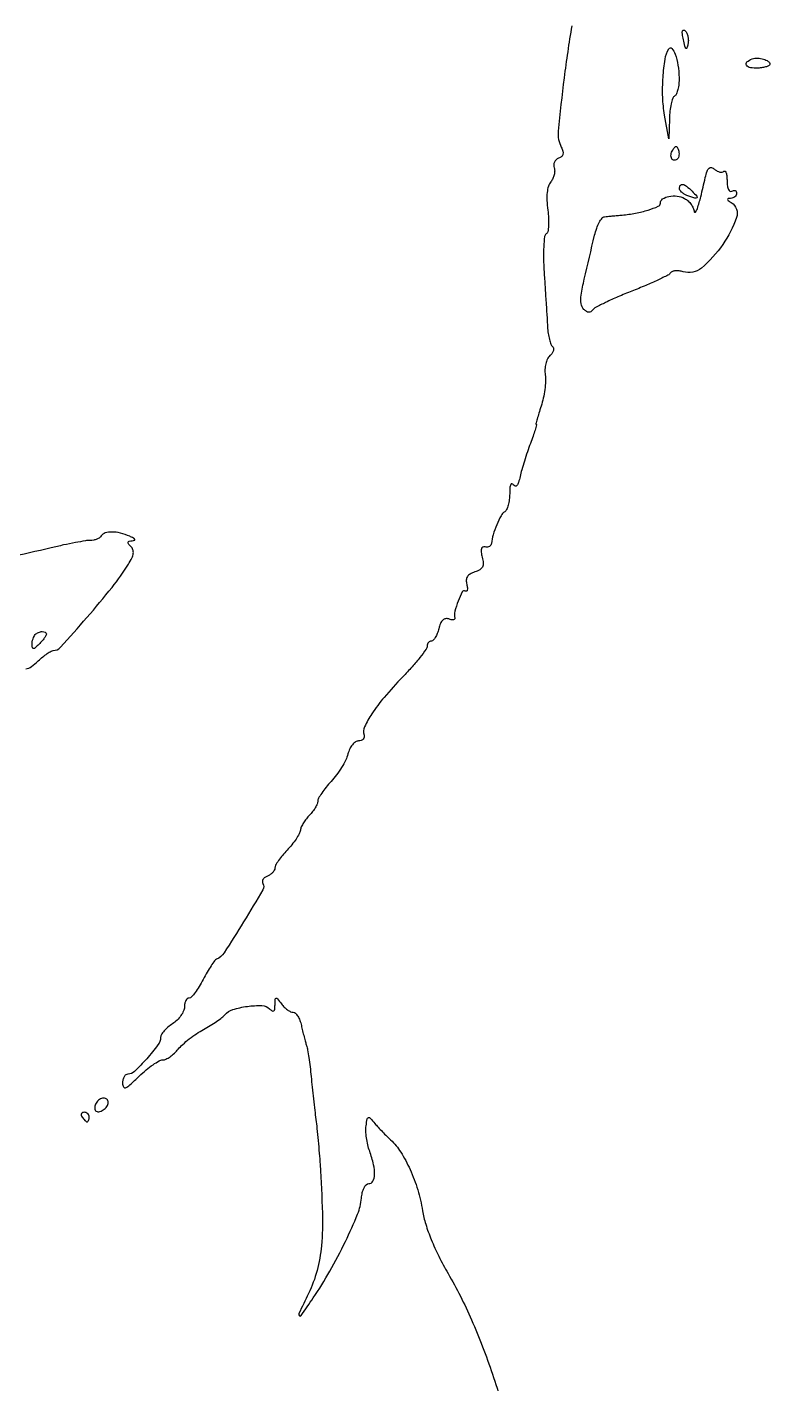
# Model space of a CAD drawing. Extents: x 0 to 1280, y 0 to 1706.
# Drawn here: x 716 to 872, y 832.9 to 1118 of the extents above; entities that cross this region are included whole.
import ezdxf

# ---------------------------------------------------------------- set-up
doc = ezdxf.new("R2010")
doc.units = 0

msp = doc.modelspace()

# ---------------------------------------------------------------- linework, layer by layer
for points in [[(830.371707, 1118.234131, 0.009902), (828.778687, 1107.311284, 0.007326), (827.537815, 1096.113855, 0.143161), (828.182958, 1092.735163, -0.047927), (828.519022, 1091.887086, -0.131718), (828.531514, 1091.248923, -0.160257), (828.229362, 1090.767162, -0.081784), (827.606266, 1090.402405, 0.095581), (827.083192, 1090.076652, 0.097065), (826.72222, 1089.581254, 0.098716), (826.578796, 1088.993595, 0.102606), (826.675018, 1088.404506, -0.094326), (826.793549, 1087.746826, -0.055988), (826.696581, 1086.953607, -0.053308), (826.413615, 1086.153717, -0.061626), (825.977862, 1085.473326, 0.098947), (825.477203, 1084.546929, 0.047902), (825.205144, 1083.221769, 0.03857), (825.155375, 1081.544099, 0.022196), (825.340893, 1079.529569, -0.020882), (825.506087, 1077.785935, -0.029301), (825.496889, 1076.222642, -0.029157), (825.344895, 1074.990787, -0.212139), (825.016864, 1074.510423, 0.232231), (824.666047, 1073.951915, 0.013053), (824.501219, 1071.85308, 0.017722), (824.457221, 1069.238573, 0.011493), (824.582989, 1066.216914, -0.000198), (824.789387, 1063.005758, -0.000188), (824.996844, 1059.738719, -0.000186), (825.17814, 1056.849469, -0.000665), (825.291031, 1055, 0.021308), (825.433178, 1053.61457, 0.026565), (825.68761, 1052.346187, 0.0265), (826.006027, 1051.33149, 0.146716), (826.347641, 1050.880637, -0.19272), (826.559676, 1050.541682, -0.11472), (826.535439, 1050.059422, -0.082768), (826.269653, 1049.500402, -0.052664), (825.796648, 1048.954754, 0.094262), (825.280976, 1048.249673, 0.050755), (824.918495, 1047.231689, 0.04733), (824.746569, 1046.06304, 0.049342), (824.801441, 1044.89951, -0.04771), (824.868182, 1043.575891, -0.021246), (824.715504, 1041.834515, -0.020801), (824.396215, 1039.991439, -0.026417), (823.942374, 1038.325393, 0.005573), (823.47626, 1036.858303, 0.009556), (823.124761, 1035.623709, 0.003829), (822.860474, 1034.591255, 0.487298), (822.931874, 1034.5, -0.502087), (822.999374, 1034.40937, -0.003373), (822.667248, 1033.325, -0.008895), (822.236948, 1032.03408, -0.005176), (821.67716, 1030.5, 0.008397), (821.052373, 1028.752925, 0.006288), (820.420955, 1026.80907, 0.00636), (819.872614, 1024.963328, 0.014441), (819.516519, 1023.552155, -0.021519), (819.187655, 1022.322515, -0.097295), (818.834314, 1021.673173, -0.29825), (818.468356, 1021.560461, -0.18618), (818.097959, 1021.8415, 0.236791), (817.801556, 1022.024126, 0.329608), (817.545556, 1021.867313, 0.077316), (817.378995, 1021.15622, 0.018942), (817.333333, 1019.951367, -0.030451), (817.257398, 1018.705663, -0.036041), (817.030217, 1017.548227, -0.03894), (816.699511, 1016.624243, -0.145725), (816.301448, 1016.162023, 0.127481), (815.524593, 1015.32272, 0.023903), (814.614851, 1013.417011, 0.026633), (813.854085, 1011.295658, 0.049228), (813.503702, 1009.5, -0.128001), (813.372333, 1009.138933, -0.114115), (813.07694, 1008.869223, -0.100619), (812.658937, 1008.734324, -0.079743), (812.183754, 1008.75693, 0.167654), (811.699127, 1008.695773, 0.211335), (811.412016, 1008.352473, 0.103124), (811.360824, 1007.666069, 0.028714), (811.563953, 1006.601215, -0.043779), (811.761497, 1005.364557, -0.135679), (811.596081, 1004.543526, -0.146078), (811.042943, 1003.959952, -0.053734), (809.993323, 1003.497881, 0.055011), (809.034999, 1003.073086, 0.117982), (808.453581, 1002.518223, 0.131481), (808.222704, 1001.803439, 0.076836), (808.31532, 1000.902216, -0.031243), (808.452181, 1000.203076, -0.085634), (808.432127, 999.702077, -0.221419), (808.267059, 999.483431, -0.266529), (808.013415, 999.491709, 0.435388), (807.380271, 999.318049, 0.028864), (806.512772, 997.396744, 0.032577), (805.843132, 995.241673, 0.11195), (805.823966, 993.785988, -0.258138), (805.756497, 993.564304, -0.16338), (805.506544, 993.444729, -0.084173), (805.074221, 993.464472, -0.038224), (804.529876, 993.626909, 0.137621), (803.863089, 993.689022, 0.148614), (803.283904, 993.390645, 0.099289), (802.8052, 992.694052, 0.039584), (802.433464, 991.590921, -0.030425), (802.119225, 990.598796, -0.042337), (801.712298, 989.761083, -0.049063), (801.278656, 989.172363, -0.212591), (800.891592, 989, 0.120822), (800.551537, 988.916611, 0.100723), (800.261905, 988.68157, 0.091687), (800.067366, 988.330029, 0.08082), (800, 987.915982, -0.159962), (799.785344, 987.262191, -0.009251), (798.488182, 985.566347, -0.013309), (796.825082, 983.584181, -0.009341), (794.853387, 981.439463, 0.013328), (790.983531, 977.162057, 0.030526), (788.361767, 973.69699, 0.038969), (786.844343, 970.976522, 0.190415), (786.750023, 969.24993, -0.124398), (786.785404, 968.774135, -0.143334), (786.58477, 968.367167, -0.124873), (786.168294, 968.094557, -0.082969), (785.602385, 968, 0.149817), (784.949017, 967.799733, 0.071898), (784.294084, 967.203647, 0.060917), (783.731597, 966.320597, 0.049937), (783.352232, 965.26727, -0.052469), (782.890854, 964.00624, -0.023262), (782.036948, 962.450956, -0.022718), (780.971034, 960.87283, -0.028421), (779.837808, 959.51727, 0.017857), (778.754499, 958.275664, 0.021952), (777.838783, 957.040118, 0.021061), (777.17115, 955.955556, 0.127117), (777.004627, 955.321429, -0.1002), (776.88695, 954.751626, -0.033139), (776.498461, 953.986164, -0.031462), (775.943523, 953.172926, -0.030933), (775.288007, 952.430864, 0.032354), (774.616742, 951.666614, 0.02813), (774.015061, 950.786731, 0.029152), (773.561337, 949.92627, 0.070425), (773.358652, 949.237892, -0.088575), (773.109959, 948.493469, -0.022722), (772.450013, 947.403768, -0.022415), (771.570587, 946.209696, -0.021093), (770.570645, 945.073738, 0.018638), (769.586444, 943.966663, 0.022796), (768.755127, 942.859059, 0.022105), (768.151426, 941.88333, 0.128161), (768, 941.30227, -0.122912), (767.885015, 940.841583, -0.064547), (767.540757, 940.357435, -0.05818), (767.034492, 939.924446, -0.056286), (766.436618, 939.614052, 0.06715), (765.883934, 939.311756, 0.097765), (765.509939, 938.903217, 0.123094), (765.370913, 938.456025, 0.153702), (765.477355, 938.03664, -0.278528), (765.490648, 936.744504, -0.004156), (761.431542, 929.992977, -0.006017), (757.34752, 923.502769, -0.149731), (755.750184, 922.157755, 0.134332), (755.336013, 921.829852, 0.012993), (754.596985, 920.768141, 0.015766), (753.77513, 919.42938, 0.011825), (752.95294, 917.907755, -0.018558), (752.117923, 916.410927, -0.026118), (751.257189, 915.147903, -0.024614), (750.471395, 914.214285, -0.208428), (749.979676, 914, 0.185057), (749.605674, 913.856668, 0.09013), (749.28778, 913.446284, 0.069982), (749.072311, 912.836323, 0.049999), (749, 912.11501, -0.105511), (748.82066, 911.274608, -0.049205), (748.265625, 910.302555, -0.045714), (747.456392, 909.358231, -0.047756), (746.5, 908.591957, 0.031338), (745.542002, 907.874665, 0.036221), (744.729683, 907.074659, 0.039125), (744.156906, 906.309225, 0.138676), (743.984027, 905.726947, -0.159886), (743.437321, 904.131397, -0.019816), (741.077351, 901.253411, -0.018463), (738.500562, 898.560524, -0.195044), (737.118312, 898, 0.167441), (736.69168, 897.853008, 0.095036), (736.328504, 897.43699, 0.07584), (736.082975, 896.816492, 0.05641), (736, 896.083371, 0.125007), (736.194037, 895.319397, 0.386818), (736.65456, 895.158994, 0.084347), (737.563183, 895.743079, 0.007786), (739.518192, 897.583371, -0.018429), (740.968491, 898.891494, -0.022697), (742.416875, 899.996365, -0.021912), (743.6917, 900.799991, -0.130392), (744.445611, 901, 0.113531), (745.113838, 901.15371, 0.038313), (745.981971, 901.660938, 0.035789), (746.887989, 902.388986, 0.034091), (747.696856, 903.25, -0.038281), (748.648816, 904.246488, -0.017868), (750.020195, 905.392211, -0.017584), (751.551929, 906.497545, -0.023505), (753.019436, 907.383059, 0.01315), (754.425258, 908.192133, 0.01358), (755.771334, 909.065753, 0.013404), (756.894308, 909.883919, 0.055056), (757.5, 910.467085, -0.145557), (759.161371, 911.573151, -0.041459), (762.222122, 912.242883, -0.04037), (765.294939, 912.402353, -0.191426), (766.882017, 911.717983, 0.050355), (767.419695, 911.278922, 0.31223), (767.757112, 911.286053, 0.208133), (767.968275, 911.643183, 0.026823), (768.031803, 912.55, -0.010179), (768.076164, 913.759371, -0.355929), (768.254742, 913.954587, -0.265789), (768.536877, 913.843994, -0.007087), (769.392046, 912.75, 0.036951), (769.98313, 912.080368, 0.038354), (770.659463, 911.514063, 0.041334), (771.318325, 911.121095, 0.114287), (771.841191, 911, -0.195938), (772.313957, 910.807338, -0.059336), (772.809695, 910.192188, -0.049425), (773.251496, 909.302734, -0.03665), (773.564471, 908.25, 0.004993), (773.831466, 907.087165, 0.004268), (774.135474, 905.867188, 0.004302), (774.430879, 904.762762, 0.012212), (774.662141, 904, -0.036318), (774.882036, 903.12497, -0.006597), (775.149496, 901.471875, -0.007073), (775.410198, 899.524248, -0.006361), (775.625981, 897.5, 0.002403), (775.8435, 895.293883, 0.00165), (776.110486, 892.79375, 0.001663), (776.383491, 890.388298, 0.003382), (776.617124, 888.5, -0.006326), (776.843305, 886.579177, -0.002869), (777.093132, 884.059375, -0.00284), (777.32633, 881.398156, -0.003889), (777.503992, 879, -0.009344), (777.988634, 868.800774, -0.029555), (777.781537, 861.96773, -0.042599), (776.857684, 856.728445, -0.047634), (775.077121, 851.923486, 0.001854), (773.063294, 847.715575, 0.325624), (773.150389, 847.255106, 0.458902), (773.52528, 847.295069, 0.002066), (776.05997, 851, 0.019893), (779.548386, 856.612764, 0.016387), (782.826394, 862.855217, 0.014865), (785.397486, 868.596584, 0.078979), (786.19175, 871.933419, -0.038741), (786.375334, 873.120045, -0.057435), (786.731523, 874.109072, -0.074236), (787.19768, 874.777997, -0.206349), (787.712708, 875, 0.272618), (788.579847, 875.510756, 0.119383), (788.947017, 876.844944, 0.064895), (788.734908, 878.98709, 0.026788), (787.922724, 881.791829, -0.027718), (787.534203, 883.142911, -0.021535), (787.258036, 884.647557, -0.021988), (787.12259, 886.076729, -0.048128), (787.172724, 887.173922, -0.011535), (787.40984, 888.598702, -0.287973), (787.668566, 888.87712, -0.280489), (788.037443, 888.768786, -0.011092), (789, 887.6625, 0.011084), (789.706295, 886.850715, 0.00624), (790.597292, 885.895571, 0.006224), (791.521114, 884.953453, 0.010126), (792.331208, 884.17963, -0.06708), (794.449083, 881.637399, -0.034352), (796.413173, 877.97235, -0.032333), (798.01206, 873.706827, -0.033174), (799.031415, 869.306976, 0.0351), (799.697511, 866.481388, 0.021132), (800.859136, 863.238218, 0.019295), (802.439731, 859.743807, 0.01597), (804.381519, 856.149381, -0.029249), (809.311808, 846.413575, -0.020798), (813.721374, 835.000317, -0.020564), (817.229866, 823.068134, -0.0258)], [(715.678227, 983.143259, 0.107844), (716.845411, 983.629618, 0.036145), (718.287695, 984.80055, -0.015439), (719.241585, 985.642783, -0.01981), (720.171572, 986.353912, -0.018029), (720.978819, 986.879513, -0.136105), (721.413241, 987, 0.211819), (722.939622, 987.677008, 0.004523), (728.521294, 993.9542, 0.011035), (733.79421, 1000.269337, 0.028436), (737.230195, 1005.115243, 0.026062), (737.963502, 1006.433005, 0.080661), (738.258353, 1007.404318, 0.122236), (738.173052, 1008.180072, 0.108577), (737.734757, 1008.865243, -0.031191), (737.238877, 1009.427176, -0.233232), (737.169452, 1009.765485, -0.281723), (737.395823, 1009.983116, -0.042042), (738.05, 1010.070285, 0.071975), (738.509741, 1010.159721, 0.473582), (738.579675, 1010.351083, 0.140537), (738.287406, 1010.627399, 0.018063), (737.5, 1011, 0.039542), (735.546177, 1011.662287, 0.059344), (733.762705, 1011.894045, 0.076247), (732.359307, 1011.694094, 0.182874), (731.539327, 1011.063632, -0.107408), (731.192895, 1010.704623, -0.051028), (730.622336, 1010.402298, -0.047274), (729.935111, 1010.19661, -0.049112), (729.23031, 1010.12718, 0.04081), (728.201568, 1010.043023, 0.005715), (726.098904, 1009.67206, 0.006498), (723.615501, 1009.171095, 0.005479), (721, 1008.577952, -0.003652), (711.93476, 1006.487292, -0.007889)]]:
    msp.add_lwpolyline(points, format="xyb")
for points in [[(854.794107, 1114.35622, -0.033951), (854.576195, 1113.589027, -0.550064), (854.360049, 1113.540605, -0.138278), (854.129397, 1113.952391, -0.00866), (853.824504, 1115.325823, -0.016428), (853.622686, 1116.513799, -0.086287), (853.646908, 1117.173042, -0.373673), (853.869057, 1117.34077, -0.181167), (854.217958, 1117.182042, -0.095372), (854.560845, 1116.675678, -0.051027), (854.787163, 1115.951996, -0.048216), (854.872744, 1115.13816, -0.054376)], [(852.929715, 1107.309017, -0.029403), (852.883116, 1106.042126, -0.035978), (852.685604, 1104.873838, -0.038911), (852.38146, 1103.947323, -0.156831), (852, 1103.5, 0.170443), (851.604554, 1103.010568, 0.028406), (851.259199, 1101.832412, 0.028343), (851.000612, 1100.340994, 0.021741), (850.882381, 1098.690983), (850.764762, 1094.5), (849.883302, 1099.5, -0.034797), (849.490081, 1103.233615, -0.025054), (849.551829, 1107.425069, -0.024082), (849.983135, 1111.226249, -0.094504), (850.787856, 1113.433624, -0.51006), (851.423216, 1113.490599, -0.095409), (852.121753, 1112.289213, -0.04619), (852.697049, 1109.979459, -0.032454)], [(871.999294, 1110.143011, -0.279872), (871.84223, 1109.885029, -0.043297), (871.264627, 1109.646522, -0.037696), (870.457028, 1109.457681, -0.024182), (869.499294, 1109.355787, -0.054761), (867.897422, 1109.438799, -0.21085), (867.081083, 1109.969914, -0.377097), (867.179577, 1110.65479, -0.093048), (868.25, 1111.269359, -0.090055), (869.398745, 1111.45003, -0.067154), (870.668148, 1111.248127, -0.076663), (871.667182, 1110.771849, -0.24843)], [(852.604167, 1090.270833, -0.198339), (851.941134, 1089.995338, -0.274516), (851.399603, 1090.315272, -0.160291), (851.239822, 1091.176395, -0.105175), (851.582949, 1092.134215, -0.024362), (852.012891, 1092.759582, -0.233206), (852.294341, 1092.899578, -0.286646), (852.536207, 1092.749629, -0.033951), (852.787251, 1092.138246, -0.052621), (852.903448, 1091.610215, -0.052345), (852.907167, 1091.068604, -0.057227), (852.805016, 1090.594136, -0.115259)], [(862.342009, 1087.675343, -0.402527), (862.589739, 1087.680306, -0.130069), (862.806715, 1087.339379, -0.054296), (862.95431, 1086.609793, -0.022784), (863, 1085.60765, 0.032674), (863.067777, 1084.571593, 0.078249), (863.285034, 1083.835039, 0.158938), (863.61268, 1083.489101, 0.268937), (864, 1083.5, -0.082592), (864.3821, 1083.656512, -0.161196), (864.70625, 1083.6254, -0.182303), (864.921712, 1083.413961, -0.108972), (865, 1083.059017, -0.11683), (864.904023, 1082.653868, -0.09923), (864.632812, 1082.306588, -0.091721), (864.227393, 1082.070659, -0.083154), (863.75, 1081.984687, 0.042752), (863.230015, 1081.933722, 0.407511), (863.113329, 1081.768083, 0.196387), (863.267961, 1081.514766, 0.017609), (863.895244, 1081.085905, -0.347426), (864.994605, 1077.953775, -0.069763), (862.123052, 1072.30774, -0.064075), (857.620794, 1067.354883, -0.25864), (853.758679, 1066.576592, 0.046017), (852.944046, 1066.754798, 0.05455), (852.156628, 1066.766139, 0.063381), (851.50996, 1066.620728, 0.153497), (851.125154, 1066.326741, -0.123513), (850.582841, 1065.859447, -0.006322), (848.480514, 1064.836631, -0.00976), (845.918716, 1063.690635, -0.006898), (843, 1062.5, 0.007982), (840.075456, 1061.29959, 0.011045), (837.495044, 1060.123822, 0.007805), (835.391937, 1059.068071, 0.121547), (834.791641, 1058.538631, -0.100341), (834.407915, 1058.170502, -0.160467), (833.971469, 1058.060721, -0.12677), (833.478444, 1058.226292, -0.052351), (832.92728, 1058.67272, -0.166206), (832.350673, 1059.848332, -0.067655), (832.366029, 1061.653404, -0.021298), (832.997315, 1065.004473, -0.001514), (835.17985, 1074.25, -0.027861), (835.61207, 1075.695458, -0.037906), (836.16939, 1076.936644, -0.041998), (836.762611, 1077.838621, -0.202225), (837.288544, 1078.130064, -0.002598), (837.919617, 1078.194503, -0.000785), (838.87851, 1078.285863, -0.000787), (839.954011, 1078.384924, -0.000856), (841, 1078.477801, 0.025906), (843.795186, 1078.867856, 0.028789), (846.436276, 1079.536644, 0.024447), (848.548934, 1080.318512, 0.300444), (849, 1081.001419, -0.25379), (849.474782, 1081.876554, -0.097713), (850.800002, 1082.408658, -0.078911), (852.515853, 1082.459315, -0.091105), (854.072442, 1081.96123, -0.060206), (854.816432, 1081.439398, -0.051355), (855.460273, 1080.728937, -0.053785), (855.914414, 1079.946973, -0.091793), (856.090188, 1079.214816, 0.678528), (856.357976, 1079.124314, 0.096818), (856.774383, 1079.866422, 0.018788), (857.48562, 1082.33305, 0.004924), (858.437398, 1086.338251, -0.022023), (858.8177, 1087.725878, -0.13184), (859.220804, 1088.349679, -0.266577), (859.721409, 1088.458416, -0.096694), (860.383211, 1088.096926, 0.05242), (860.929585, 1087.732696, 0.067915), (861.495191, 1087.527762, 0.083508), (861.992717, 1087.505177, 0.167575)], [(855.642857, 1083.5, -0.013589), (856.663669, 1082.422138, -0.423452), (856.640417, 1082.090866, -0.263349), (856.219253, 1082.012223, -0.009001), (854.581787, 1082.606989, -0.045844), (853.976645, 1082.905323, -0.052351), (853.46465, 1083.297997, -0.059761), (853.113771, 1083.720929, -0.144282), (853, 1084.106989, -0.155195), (853.2042, 1084.749024, -0.304053), (853.683913, 1084.932106, -0.11473), (854.493884, 1084.536623, -0.025685)], [(720, 990.428571, -0.136573), (719.914185, 990.120258, -0.020956), (719.559375, 989.584375, -0.0221), (719.074343, 988.973333, -0.017569), (718.5, 988.357143, -0.013004), (717.670373, 987.569583, -0.169079), (717.283898, 987.406914, -0.380616), (717.061251, 987.58113, -0.044896), (717, 988.261905, -0.041824), (717.049166, 988.848654, -0.036059), (717.195833, 989.449851, -0.037689), (717.410799, 989.97774, -0.081012), (717.666667, 990.333333, -0.092993), (718.343055, 990.796021, -0.093698), (719.139347, 990.980489, -0.134464), (719.755088, 990.838568, -0.275934)], [(730.458881, 891.933469, 0.055289), (730.246476, 891.485906, 0.063671), (730.150101, 891.023485, 0.073797), (730.178227, 890.616664, 0.143229), (730.333333, 890.333333, 0.245171), (731.010153, 890.120596, 0.09984), (731.935284, 890.48511, 0.089687), (732.724195, 891.224864, 0.161033), (733, 892.059017, 0.206886), (732.714394, 892.719722, 0.203785), (732.034956, 892.969816, 0.139607), (731.163143, 892.674324, 0.103622)], [(727.5, 889, 0.029505), (727.768994, 888.617226, 0.035638), (728.066025, 888.29375, 0.038439), (728.34829, 888.065539, 0.151918), (728.559017, 888, 0.210953), (728.727648, 888.07446, 0.081139), (728.870461, 888.29375, 0.061769), (728.967655, 888.617151, 0.042167), (729, 889, 0.105053), (728.918938, 889.381556, 0.099167), (728.688914, 889.70625, 0.09642), (728.345238, 889.923877, 0.093332), (727.940983, 890, 0.108972), (727.586039, 889.921712, 0.182303), (727.3746, 889.70625, 0.161196), (727.343488, 889.3821, 0.082592)]]:
    msp.add_lwpolyline(points, format="xyb", close=True)

doc.saveas('drawing.dxf')
